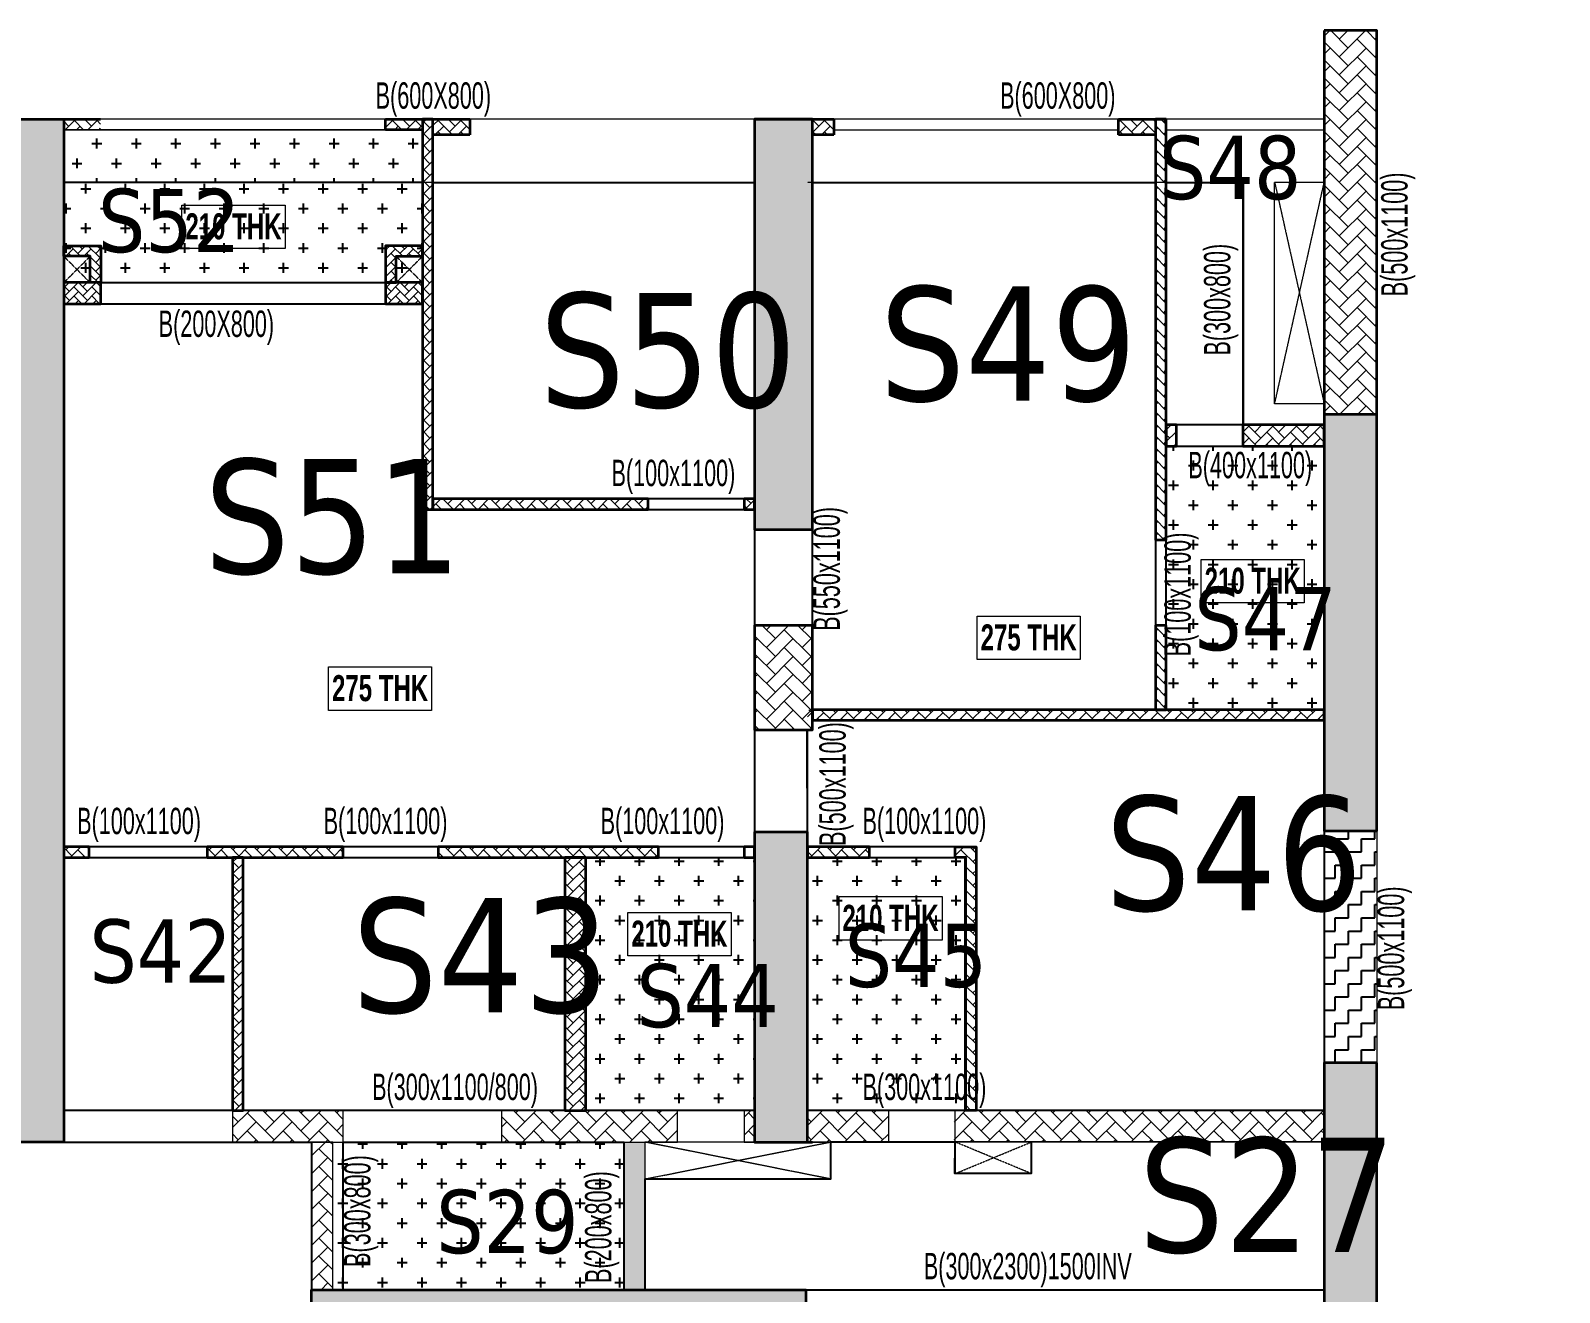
# Model space of a CAD drawing. Header units: millimetres. Extents: x -29 to 66949, y 31 to 27285.
# Drawn here: x 42417 to 56911, y 15319 to 27285 of the extents above; entities that cross this region are included whole.
import ezdxf

# ---------------------------------------------------------------- set-up
doc = ezdxf.new("R2010")
doc.units = ezdxf.units.MM
doc.linetypes.add('HIDDEN', pattern=[0.375, 0.25, -0.125])
for name, color, linetype, lineweight in [('A-FLOR-IDEN', 11, 'Continuous', 9), ('A-HIDD-ABVE', 8, 'HIDDEN', 20), ('S-BEAM', 7, 'Continuous', 18), ('S-BEAM-IDEN', 2, 'Continuous', 9), ('S-COL HATCH', 9, 'Continuous', 0), ('S-COLS', 5, 'Continuous', 35), ('S-WALL', 4, 'Continuous', 18)]:
    doc.layers.add(name, color=color, linetype=linetype, lineweight=lineweight)
doc.layers.add('changes', color=7, linetype='Continuous')
doc.layers.add('SUNK SLAB', color=8, linetype='Continuous')
doc.styles.add('Dim.s & Anno.(Misc.)', font='ARIALN.TTF')
doc.styles.add('Swis721 LtCn BT', font='swisscl.ttf', dxfattribs={"width": 0.9, "height": 233.355162})
doc.styles.add('Swis721 LtCn BT_B', font='', dxfattribs={"width": 0.9, "height": 246.918336})
doc.styles.get('Swis721 LtCn BT_B').set_extended_font_data('Swis721 LtCn BT', bold=True)
pattern_1 = [(45, (-31090211.604, 20641732.886), (0, 84.85281374), [180, -60]), (135, (-31090169.18, 20641775.31), (7e-15, 84.85281374), [180, -60])]
pattern_2 = [(45, (-31083161.56, 20641832.9), (0, 84.85281374), [180, -60]), (135, (-31083119.13, 20641875.324), (7e-15, 84.85281374), [180, -60])]
pattern_3 = [(315, (21103954.563, 31375723.854), (84.85281374, -2e-14), [180, -60]), (45, (21103996.99, 31375681.43), (84.85281374, -2e-14), [180, -60])]
pattern_4 = [(45, (-31102401.53, 20629047.31), (0, 84.85281374), [180, -60]), (135, (-31102359.1, 20629089.737), (7e-15, 84.85281374), [180, -60])]
pattern_5 = [(315, (21103954.563, 31375723.836), (84.85281374, -2e-14), [180, -60]), (45, (21103996.99, 31375681.41), (84.85281374, -2e-14), [180, -60])]
pattern_6 = [(315, (-31090211.604, 20694843.886), (84.85281374, -1e-14), [180, -60]), (45, (-31090169.18, 20694801.46), (84.85281374, -2e-14), [180, -60])]
pattern_7 = [(45, (-31792440.38, 20739329.44), (0, 113.13708499), [240, -80]), (135, (-31792383.81, 20739386.006), (9e-15, 113.13708499), [240, -80])]
pattern_8 = [(45, (-31802317.5, 20729084.55), (0, 169.7056275), [360, -120]), (135, (-31802232.65, 20729169.4), (1e-14, 169.7056275), [360, -120])]
pattern_9 = [(45, (-15037.47, -17858.63), (0, 107.76307), [228.6, -76.2]), (135, (-14983.584, -17804.75), (7e-15, 107.76307), [228.6, -76.2])]
pattern_10 = [(0, (-31352106.79, 21121410.06), (187.5, 187.5), [93.75, -281.25]), (90, (-31352059.91, 21121363.19), (-187.5, 187.5), [93.75, -281.25])]

# ---------------------------------------------------------------- blocks, each defined once
blk = doc.blocks.new('A$Ca6b6972b')
at = {"layer": 'S-COL HATCH'}
h = blk.add_hatch(dxfattribs=at)
h.set_pattern_fill('AR-HBONE', color=256, scale=15)
h.set_pattern_definition(pattern_2)
edge = h.paths.add_edge_path()
edge.add_line((17829, 22526), (18179, 22526))
edge.add_line((18179, 22526), (18179, 22176))
edge.add_line((18179, 22176), (18079, 22176))
edge.add_line((18079, 22176), (18079, 22426))
edge.add_line((18079, 22426), (17829, 22426))
edge.add_line((17829, 22426), (17829, 22526))
h = blk.add_hatch(dxfattribs=at)
h.set_pattern_fill('AR-HBONE', color=256, scale=15)
h.set_pattern_definition(pattern_2)
edge = h.paths.add_edge_path()
edge.add_line((21229, 22526), (20879, 22526))
edge.add_line((20879, 22526), (20879, 22176))
edge.add_line((20879, 22176), (20979, 22176))
edge.add_line((20979, 22176), (20979, 22426))
edge.add_line((20979, 22426), (21229, 22426))
edge.add_line((21229, 22426), (21229, 22526))
h = blk.add_hatch(dxfattribs=at)
h.set_pattern_fill('AR-HBONE', color=256, scale=15)
h.set_pattern_definition(pattern_1)
edge = h.paths.add_edge_path()
edge.add_line((10779, 22426), (11129, 22426))
edge.add_line((11129, 22426), (11129, 22076))
edge.add_line((11129, 22076), (11029, 22076))
edge.add_line((11029, 22076), (11029, 22326))
edge.add_line((11029, 22326), (10779, 22326))
edge.add_line((10779, 22326), (10779, 22426))
h = blk.add_hatch(dxfattribs=at)
h.set_pattern_fill('AR-HBONE', color=256, scale=15)
h.set_pattern_definition(pattern_1)
edge = h.paths.add_edge_path()
edge.add_line((14179, 22426), (13829, 22426))
edge.add_line((13829, 22426), (13829, 22076))
edge.add_line((13829, 22076), (13929, 22076))
edge.add_line((13929, 22076), (13929, 22326))
edge.add_line((13929, 22326), (14179, 22326))
edge.add_line((14179, 22326), (14179, 22426))
h = blk.add_hatch(dxfattribs=at)
h.set_pattern_fill('AR-HBONE', color=256, scale=15)
h.set_pattern_definition([(45, (-31346340.994, 20824102.645), (0, 84.85281374), [180, -60]), (135, (-31346298.57, 20824145.07), (7e-15, 84.85281374), [180, -60])])
h.paths.add_polyline_path([(10779, 22076), (10779, 21876), (11129, 21876), (11129, 22076)])
h = blk.add_hatch(dxfattribs=at)
h.set_pattern_fill('AR-HBONE', color=256, scale=15)
h.set_pattern_definition([(45, (-31343291.04, 20824102.645), (0, 84.85281374), [180, -60]), (135, (-31343248.616, 20824145.07), (7e-15, 84.85281374), [180, -60])])
h.paths.add_polyline_path([(13829, 22076), (13829, 21876), (14179, 21876), (14179, 22076)])
h = blk.add_hatch(dxfattribs=at)
h.set_pattern_fill('AR-HBONE', color=256, scale=15)
h.set_pattern_definition([(45, (-31339290.95, 20824202.644), (0, 84.85281374), [180, -60]), (135, (-31339248.523, 20824245.07), (7e-15, 84.85281374), [180, -60])])
h.paths.add_polyline_path([(17829, 22176), (17829, 21976), (18179, 21976), (18179, 22176)])
h = blk.add_hatch(dxfattribs=at)
h.set_pattern_fill('AR-HBONE', color=256, scale=15)
h.set_pattern_definition([(45, (-31336241, 20824202.644), (0, 84.85281374), [180, -60]), (135, (-31336198.57, 20824245.07), (7e-15, 84.85281374), [180, -60])])
h.paths.add_polyline_path([(20879, 22176), (20879, 21976), (21229, 21976), (21229, 22176)])
h = blk.add_hatch(dxfattribs=at)
h.set_pattern_fill('AR-HBONE', color=256, scale=15)
h.set_pattern_definition(pattern_4)
edge = h.paths.add_edge_path()
edge.add_line((1989, 8976), (1639, 8976))
edge.add_line((1639, 8976), (1639, 9326))
edge.add_line((1639, 9326), (1739, 9326))
edge.add_line((1739, 9326), (1739, 9076))
edge.add_line((1739, 9076), (1989, 9076))
edge.add_line((1989, 9076), (1989, 8976))
h = blk.add_hatch(dxfattribs=at)
h.set_pattern_fill('AR-HBONE', color=256, scale=15, angle=-90)
h.set_pattern_definition(pattern_3)
h.paths.add_polyline_path([(1989, 8976), (2189, 8976), (2189, 9326), (1989, 9326)])
h = blk.add_hatch(dxfattribs=at)
h.set_pattern_fill('AR-HBONE', color=256, scale=15, angle=-90)
h.set_pattern_definition(pattern_5)
h.paths.add_polyline_path([(1989, 8976), (2189, 8976), (2189, 9326), (1989, 9326)])
h = blk.add_hatch(dxfattribs=at)
h.set_pattern_fill('AR-HBONE', color=256, scale=15)
h.set_pattern_definition(pattern_4)
edge = h.paths.add_edge_path()
edge.add_line((1989, 6376), (1639, 6376))
edge.add_line((1639, 6376), (1639, 6026))
edge.add_line((1639, 6026), (1739, 6026))
edge.add_line((1739, 6026), (1739, 6276))
edge.add_line((1739, 6276), (1989, 6276))
edge.add_line((1989, 6276), (1989, 6376))
h = blk.add_hatch(dxfattribs=at)
h.set_pattern_fill('AR-HBONE', color=256, scale=15, angle=-90)
h.set_pattern_definition(pattern_3)
h.paths.add_polyline_path([(1989, 6376), (2189, 6376), (2189, 6026), (1989, 6026)])
h = blk.add_hatch(dxfattribs=at)
h.set_pattern_fill('AR-HBONE', color=256, scale=15, angle=-90)
h.set_pattern_definition(pattern_5)
h.paths.add_polyline_path([(1989, 6026), (2189, 6026), (2189, 6376), (1989, 6376)])
h = blk.add_hatch(dxfattribs=at)
h.set_pattern_fill('AR-HBONE', color=256, scale=15, angle=-90)
h.set_pattern_definition([(315, (21106240.17, 31372203.845), (84.85281374, -2e-14), [180, -60]), (45, (21106282.595, 31372161.42), (84.85281374, -2e-14), [180, -60])])
h.paths.add_polyline_path([(4275, 5726), (4275, 5626), (4375, 5626), (4375, 5726)])
h = blk.add_hatch(dxfattribs=at)
h.set_pattern_fill('AR-HBONE', color=256, scale=15, angle=-90)
h.set_pattern_definition([(315, (21107940.21, 31376673.825), (84.85281374, -2e-14), [180, -60]), (45, (21107982.637, 31376631.4), (84.85281374, -2e-14), [180, -60])])
h.paths.add_polyline_path([(6175, 5726), (5875, 5726), (5875, 5626), (6175, 5626)])
h = blk.add_hatch(dxfattribs=at)
h.set_pattern_fill('AR-HBONE', color=256, scale=15, angle=-90)
h.set_pattern_definition([(315, (21106240.17, 31371193.857), (84.85281374, -2e-14), [180, -60]), (45, (21106282.595, 31371151.43), (84.85281374, -2e-14), [180, -60])])
h.paths.add_polyline_path([(4275, 4716), (4275, 2000), (4375, 2000), (4375, 4716)])
h = blk.add_hatch(dxfattribs=at)
h.set_pattern_fill('AR-HBONE', color=256, scale=15)
h.set_pattern_definition([(45, (-31362017.66, 21106363.37), (0, 84.85281374), [180, -60]), (135, (-31361975.23, 21106405.8), (7e-15, 84.85281374), [180, -60])])
h.paths.add_polyline_path([(4375, 4398), (4475, 4398), (4475, 4598), (4375, 4598)])
h = blk.add_hatch(dxfattribs=at)
h.set_pattern_fill('AR-HBONE', color=256, scale=15)
h.set_pattern_definition([(45, (-31361107.653, 21106363.37), (0, 84.85281374), [180, -60]), (135, (-31361065.227, 21106405.8), (7e-15, 84.85281374), [180, -60])])
h.paths.add_polyline_path([(5875, 4398), (5875, 4598), (5285, 4598), (5285, 4398)])
h = blk.add_hatch(dxfattribs=at)
h.set_pattern_fill('AR-HBONE', color=256, scale=15, angle=-90)
h.set_pattern_definition(pattern_6)
h.paths.add_polyline_path([(0, 2726), (200, 2726), (300, 2726), (300, 2626), (1675, 2626), (1675, 2466), (0, 2466)])
h = blk.add_hatch(dxfattribs=at)
h.set_pattern_fill('AR-HBONE', color=256, scale=15)
h.set_pattern_definition([(45, (-31100345.92, 20625022.12), (0, 84.85281374), [180, -60]), (135, (-31100303.495, 20625064.55), (7e-15, 84.85281374), [180, -60])])
h.paths.add_polyline_path([(4275, 2625), (3635, 2625), (3635, 2000), (3795, 2000), (3795, 2466), (4275, 2466)])
h = blk.add_hatch(dxfattribs=at)
h.set_pattern_fill('AR-HBONE', color=256, scale=15)
h.set_pattern_definition([(45, (-31362507.66, 21103765.56), (0, 84.85281374), [180, -60]), (135, (-31362465.23, 21103807.99), (7e-15, 84.85281374), [180, -60])])
h.paths.add_polyline_path([(4575, 1700), (4575, 2000), (3635, 2000), (3635, 1700)])
h = blk.add_hatch(dxfattribs=at)
h.set_pattern_fill('AR-HBONE', color=256, scale=15)
h.set_pattern_definition([(45, (-31361107.653, 21103765.56), (0, 84.85281374), [180, -60]), (135, (-31361065.227, 21103807.99), (7e-15, 84.85281374), [180, -60])])
h.paths.add_polyline_path([(5875, 1700), (5875, 2000), (5205, 2000), (5205, 1700)])
h = blk.add_hatch(dxfattribs=at)
h.set_pattern_fill('AR-HBONE', color=256, scale=15, angle=-90)
h.set_pattern_definition(pattern_6)
edge = h.paths.add_edge_path()
edge.add_line((1875, 1700), (1875, 200))
edge.add_line((1875, 200), (3545, 200))
edge.add_line((3545, 200), (3545, 0))
edge.add_line((3545, 0), (1675, 0))
edge.add_line((1675, 0), (1675, 1700))
edge.add_line((1675, 1700), (1875, 1700))
h = blk.add_hatch(dxfattribs=at)
h.set_pattern_fill('AR-HBONE', color=256, scale=15, angle=-90)
h.set_pattern_definition(pattern_6)
h.paths.add_polyline_path([(4275, 200), (4175, 200), (4175, 0), (4475, 0), (4475, 1700), (4275, 1700)])
h = blk.add_hatch(dxfattribs=at)
h.set_pattern_fill('AR-HBONE', color=256, scale=15, angle=-90)
h.set_pattern_definition([(315, (21107940.21, 31371048.637), (84.85281374, -2e-14), [180, -60]), (45, (21107982.637, 31371006.21), (84.85281374, -2e-14), [180, -60])])
h.paths.add_polyline_path([(5875, 0), (6175, 0), (6175, 1700), (5875, 1700)])
at = {"layer": 'S-COLS'}
for points in [[(17829, 22526), (18179, 22526), (18179, 22176), (18079, 22176), (18079, 22426), (17829, 22426), (17829, 22526)], [(21229, 22526), (20879, 22526), (20879, 22176), (20979, 22176), (20979, 22426), (21229, 22426), (21229, 22526)], [(10779, 22426), (11129, 22426), (11129, 22076), (11029, 22076), (11029, 22326), (10779, 22326), (10779, 22426)], [(14179, 22426), (13829, 22426), (13829, 22076), (13929, 22076), (13929, 22326), (14179, 22326), (14179, 22426)], [(1875, 1700), (1875, 200), (3545, 200), (3545, 0), (1675, 0), (1675, 1700), (1875, 1700)]]:
    blk.add_lwpolyline(points, dxfattribs=at)
at = {"layer": 'S-COLS', "elevation": 0}
for points in [[(10779, 22076), (11129, 22076), (11129, 21876), (10779, 21876)], [(13829, 22076), (14179, 22076), (14179, 21876), (13829, 21876)], [(2189, 9326), (2189, 8976), (1989, 8976), (1989, 9326)], [(2189, 6026), (2189, 6376), (1989, 6376), (1989, 6026)], [(4375, 5726), (4375, 5626), (4275, 5626), (4275, 5726)], [(6175, 5626), (6175, 5726), (5875, 5726), (5875, 5626)], [(4375, 4716), (4375, 2000), (4275, 2000), (4275, 4716)], [(4375, 4598), (4475, 4598), (4475, 4398), (4375, 4398)], [(5285, 4598), (5875, 4598), (5875, 4398), (5285, 4398)], [(0, 2726), (200, 2726), (300, 2726), (300, 2626), (1675, 2626), (1675, 2466), (0, 2466)], [(3635, 2000), (4575, 2000), (4575, 1700), (3635, 1700)], [(5205, 2000), (5875, 2000), (5875, 1700), (5205, 1700)], [(4275, 200), (4175, 200), (4175, 0), (4475, 0), (4475, 1700), (4275, 1700)], [(6175, 0), (6175, 1700), (5875, 1700), (5875, 0)]]:
    blk.add_lwpolyline(points, close=True, dxfattribs=at)
at = {"layer": 'S-COLS'}
for points in [[(17829, 22176), (18179, 22176), (18179, 21976), (17829, 21976)], [(20879, 22176), (21229, 22176), (21229, 21976), (20879, 21976)]]:
    blk.add_lwpolyline(points, close=True, dxfattribs=at)
at = {"layer": 'S-COLS', "elevation": 0}
for points in [[(1989, 8976), (1639, 8976), (1639, 9326), (1739, 9326), (1739, 9076), (1989, 9076), (1989, 8976)], [(1989, 6376), (1639, 6376), (1639, 6026), (1739, 6026), (1739, 6276), (1989, 6276), (1989, 6376)], [(4275, 2625), (3635, 2625), (3635, 2000), (3795, 2000), (3795, 2466), (4275, 2466), (4275, 2625)]]:
    blk.add_lwpolyline(points, dxfattribs=at)
blk = doc.blocks.new('A$Cbe320e20')
at = {"layer": 'S-COL HATCH'}
h = blk.add_hatch(dxfattribs=at)
h.set_pattern_fill('AR-HBONE', color=256, scale=30)
h.set_pattern_definition(pattern_8)
h.paths.add_polyline_path([(45304, 17040), (44804, 17040), (44804, 13401), (45304, 13401)])
at = {"layer": 'S-COL HATCH', "transparency": 33554687}
h = blk.add_hatch(color=256, dxfattribs=at)
h.dxf.hatch_style = 1
h.paths.add_polyline_path([(32854, 16200), (32354, 16200), (32354, 6500), (32854, 6500)])
h = blk.add_hatch(color=256, dxfattribs=at)
h.dxf.hatch_style = 1
h.paths.add_polyline_path([(39404, 12310), (39954, 12310), (39954, 16200), (39404, 16200)])
h = blk.add_hatch(color=256, dxfattribs=at)
h.dxf.hatch_style = 1
h.paths.add_polyline_path([(44804, 13401), (45304, 13401), (45304, 9451), (44804, 9451)])
at = {"layer": 'S-COL HATCH'}
h = blk.add_hatch(dxfattribs=at)
h.set_pattern_fill('AR-HBONE', color=256, scale=30)
h.set_pattern_definition(pattern_8)
h.paths.add_polyline_path([(39404, 10410), (39954, 10410), (39954, 11400), (39404, 11400)])
at = {"layer": 'S-COL HATCH', "transparency": 33554687}
h = blk.add_hatch(color=256, dxfattribs=at)
h.dxf.hatch_style = 1
h.paths.add_polyline_path([(39404, 9200), (39404, 9200), (39404, 9300), (39404, 9440), (39904, 9440), (39904, 6500), (39404, 6500)])
h = blk.add_hatch(color=256, dxfattribs=at)
h.dxf.hatch_style = 1
h.paths.add_polyline_path([(45304, 7251), (44804, 7251), (44804, 4800), (45304, 4800)])
at = {"layer": 'S-COL HATCH'}
h = blk.add_hatch(dxfattribs=at)
h.set_pattern_fill('AR-HBONE', color=256, scale=30)
h.set_pattern_definition(pattern_8)
h.paths.add_polyline_path([(34454, 6800), (34454, 6500), (35504, 6500), (35504, 6800)])
h = blk.add_hatch(dxfattribs=at)
h.set_pattern_fill('AR-HBONE', color=256, scale=30)
h.set_pattern_definition(pattern_8)
h.paths.add_polyline_path([(37004, 6800), (38674, 6800), (38674, 6500), (37004, 6500)])
h = blk.add_hatch(dxfattribs=at)
h.set_pattern_fill('AR-HBONE', color=256, scale=30)
h.set_pattern_definition(pattern_8)
h.paths.add_polyline_path([(39304, 6800), (39404, 6800), (39404, 6500), (39304, 6500)])
h = blk.add_hatch(dxfattribs=at)
h.set_pattern_fill('AR-HBONE', color=256, scale=30)
h.set_pattern_definition(pattern_8)
h.paths.add_polyline_path([(39904, 6799), (40675, 6799), (40675, 6499), (40124, 6499), (40124, 6500), (39904, 6500)])
h = blk.add_hatch(dxfattribs=at)
h.set_pattern_fill('AR-HBONE', color=256, scale=30)
h.set_pattern_definition(pattern_8)
h.paths.add_polyline_path([(41295, 6799), (44803, 6799), (44803, 6501), (41295, 6501)])
h = blk.add_hatch(dxfattribs=at)
h.set_pattern_fill('AR-HBONE', color=256, scale=30)
h.set_pattern_definition(pattern_8)
h.paths.add_polyline_path([(35204, 6500), (35404, 6500), (35404, 5100), (35204, 5100)])
at = {"layer": 'S-COL HATCH', "transparency": 33554687}
h = blk.add_hatch(color=256, dxfattribs=at)
h.dxf.hatch_style = 1
h.paths.add_polyline_path([(35204, 5100), (35404, 5100), (39594, 5100), (39594, 4800), (35204, 4800)])
h.paths.add_polyline_path([(39594, 5100), (39894, 5100), (39894, 4800), (39594, 4800)])
at = {"layer": 'S-WALL'}
h = blk.add_hatch(dxfattribs=at)
h.set_pattern_fill('FP_1', color=1, style=0, pattern_type=2)
h.set_pattern_definition(pattern_9)
h.paths.add_polyline_path([(32854, 16100), (32854, 16200), (33204, 16200), (33204, 16100)])
h = blk.add_hatch(dxfattribs=at)
h.set_pattern_fill('FP_1', color=1, style=0, pattern_type=2)
h.set_pattern_definition(pattern_9)
h.paths.add_polyline_path([(32854, 16100), (32854, 16200), (33204, 16200), (33204, 16100)])
h = blk.add_hatch(dxfattribs=at)
h.set_pattern_fill('FP_1', color=1, style=0, pattern_type=2)
h.set_pattern_definition(pattern_9)
h.paths.add_polyline_path([(35904, 16100), (35904, 16200), (36254, 16200), (36254, 16100)])
h = blk.add_hatch(dxfattribs=at)
h.set_pattern_fill('FP_1', color=1, style=0, pattern_type=2)
h.set_pattern_definition(pattern_9)
h.paths.add_polyline_path([(35904, 16100), (35904, 16200), (36254, 16200), (36254, 16100)])
h = blk.add_hatch(dxfattribs=at)
h.set_pattern_fill('FP_1', color=1, style=0, pattern_type=2)
h.set_pattern_definition(pattern_9)
h.paths.add_polyline_path([(36354, 16050), (36354, 16200), (36704, 16200), (36704, 16050)])
h = blk.add_hatch(dxfattribs=at)
h.set_pattern_fill('FP_1', color=1, style=0, pattern_type=2)
h.set_pattern_definition(pattern_9)
h.paths.add_polyline_path([(36354, 16050), (36354, 16200), (36704, 16200), (36704, 16050)])
h = blk.add_hatch(dxfattribs=at)
h.set_pattern_fill('FP_1', color=1, style=0, pattern_type=2)
h.set_pattern_definition(pattern_9)
h.paths.add_polyline_path([(39954, 16050), (39954, 16200), (40154, 16200), (40154, 16050)])
h = blk.add_hatch(dxfattribs=at)
h.set_pattern_fill('FP_1', color=1, style=0, pattern_type=2)
h.set_pattern_definition(pattern_9)
h.paths.add_polyline_path([(39954, 16050), (39954, 16200), (40154, 16200), (40154, 16050)])
h = blk.add_hatch(dxfattribs=at)
h.set_pattern_fill('FP_1', color=1, style=0, pattern_type=2)
h.set_pattern_definition(pattern_9)
h.paths.add_polyline_path([(43204, 16050), (42854, 16050), (42854, 16200), (43204, 16200)])
h = blk.add_hatch(dxfattribs=at)
h.set_pattern_fill('FP_1', color=1, style=0, pattern_type=2)
h.set_pattern_definition(pattern_9)
h.paths.add_polyline_path([(43204, 16050), (42854, 16050), (42854, 16200), (43204, 16200)])
at = {"layer": 'S-BEAM', "color": 5, "elevation": 0}
for points in [[(35504, 6800), (34454, 6800), (34454, 6500), (35504, 6500)], [(40675, 6800), (39904, 6800), (39904, 6499), (40675, 6499)], [(35404, 6500), (35204, 6500), (35204, 5100), (35404, 5100)]]:
    blk.add_lwpolyline(points, close=True, dxfattribs=at)
at = {"layer": 'S-BEAM', "color": 5}
for points in [[(38674, 6800), (37004, 6800), (37004, 6500), (38674, 6500)], [(39404, 6800), (39304, 6800), (39304, 6500), (39404, 6500)], [(41305, 6801), (44803, 6801), (44803, 6501), (41305, 6501)]]:
    blk.add_lwpolyline(points, close=True, dxfattribs=at)
at = {"layer": 'S-COLS'}
for p, q in [((44804, 17040), (44804, 17040)), ((44804, 13401), (45304, 13401)), ((39894, 4800), (39894, 5100))]:
    blk.add_line(p, q, dxfattribs=at)
for points in [[(44804, 17040), (44804, 9451), (45304, 9451), (45304, 17040)], [(39954, 16200), (39404, 16200), (39404, 12310), (39954, 12310)], [(39954, 11400), (39404, 11400), (39404, 10410), (39954, 10410)], [(45304, 7251), (44804, 7251), (44804, 4800), (45304, 4800)]]:
    blk.add_lwpolyline(points, close=True, dxfattribs=at)
at = {"layer": 'S-COLS', "elevation": 0}
blk.add_lwpolyline([(32854, 6500), (32354, 6500), (32354, 16200), (32854, 16200)], close=True, dxfattribs=at)
at = {"layer": 'S-COLS'}
blk.add_lwpolyline([(39904, 6500), (39904, 9440), (39404, 9440), (39404, 6500), (39954, 6500)], dxfattribs=at)
at = {"layer": 'S-COLS', "elevation": 0}
blk.add_lwpolyline([(39894, 4800), (35204, 4800), (35204, 5100), (39894, 5100)], dxfattribs=at)
at = {"layer": 'S-WALL', "lineweight": 35}
for p, q in [((32354, 16200), (33204, 16200)), ((35904, 16200), (36704, 16200)), ((39404, 16200), (40154, 16200))]:
    blk.add_line(p, q, dxfattribs=at)
at = {"layer": 'S-WALL', "color": 7}
for p, q in [((32854, 16100), (35904, 16100)), ((35904, 16200), (33204, 16200)), ((42854, 16200), (40154, 16200)), ((40154, 16100), (42854, 16100)), ((44804, 16200), (43304, 16200)), ((43304, 16100), (44804, 16100))]:
    blk.add_line(p, q, dxfattribs=at)
at = {"layer": 'S-WALL', "color": 5, "lineweight": 35}
for p, q in [((35904, 16100), (35904, 16200)), ((36254, 16100), (35904, 16100)), ((36704, 16200), (36704, 16050)), ((40154, 16200), (40154, 16050)), ((42854, 16050), (42854, 16200)), ((42854, 16200), (43304, 16200)), ((36704, 16050), (36354, 16050)), ((40154, 16050), (39954, 16050)), ((43204, 16050), (42854, 16050))]:
    blk.add_line(p, q, dxfattribs=at)

msp = doc.modelspace()

# ---------------------------------------------------------------- hatches: boundary and pattern name
at = {"layer": 'S-COL HATCH'}
h = msp.add_hatch(dxfattribs=at)
h.set_pattern_fill('AR-HBONE', color=256, scale=20)
h.set_pattern_definition(pattern_7)
h.paths.add_polyline_path([(46131, 26445), (46231, 26445), (46231, 22745), (46131, 22745)])
h = msp.add_hatch(dxfattribs=at)
h.set_pattern_fill('AR-HBONE', color=256, scale=20)
h.set_pattern_definition(pattern_7)
h.paths.add_polyline_path([(53081, 26445), (53181, 26445), (53181, 22455), (53081, 22455)])
h = msp.add_hatch(dxfattribs=at)
h.set_pattern_fill('AR-HBONE', color=256, scale=20)
h.set_pattern_definition(pattern_7)
h.paths.add_polyline_path([(53281, 23545), (53281, 23345), (53181, 23345), (53181, 23545)])
h = msp.add_hatch(dxfattribs=at)
h.set_pattern_fill('AR-HBONE', color=256, scale=20)
h.set_pattern_definition([(45, (-31793840.41, 20739329.46), (0, 113.13708499), [240, -80]), (135, (-31793783.84, 20739386.026), (9e-15, 113.13708499), [240, -80])])
h.paths.add_polyline_path([(54682, 23345), (54682, 23545), (53911, 23545), (53911, 23345)])
h = msp.add_hatch(dxfattribs=at)
h.set_pattern_fill('AR-HBONE', color=256, scale=20)
h.set_pattern_definition(pattern_7)
h.paths.add_polyline_path([(46231, 22845), (48271, 22845), (48271, 22745), (46231, 22745)])
h = msp.add_hatch(dxfattribs=at)
h.set_pattern_fill('AR-HBONE', color=256, scale=15)
h.set_pattern_definition([(45, (-31352106.786, 21121410.063), (0, 84.85281374), [180, -60]), (135, (-31352064.36, 21121452.49), (7e-15, 84.85281374), [180, -60])])
h.paths.add_polyline_path([(49181, 22845), (49281, 22845), (49281, 22745), (49181, 22745)])
h = msp.add_hatch(dxfattribs=at)
h.set_pattern_fill('AR-HBONE', color=256, scale=20)
h.set_pattern_definition(pattern_7)
h.paths.add_polyline_path([(53081, 21645), (53181, 21645), (53181, 20845), (53081, 20845)])
h = msp.add_hatch(dxfattribs=at)
h.set_pattern_fill('AR-HBONE', color=256, scale=20)
h.set_pattern_definition(pattern_7)
h.paths.add_polyline_path([(49781, 20845), (54681, 20845), (54681, 20745), (49781, 20745)])
h = msp.add_hatch(dxfattribs=at)
h.set_pattern_fill('AR-HBONE', color=256, scale=20)
h.set_pattern_definition(pattern_7)
h.paths.add_polyline_path([(42731, 19545), (42971, 19545), (42971, 19445), (42731, 19445)])
h = msp.add_hatch(dxfattribs=at)
h.set_pattern_fill('AR-HBONE', color=256, scale=20)
h.set_pattern_definition(pattern_7)
h.paths.add_polyline_path([(44092, 19545), (45381, 19545), (45381, 19445), (44092, 19445)])
h = msp.add_hatch(dxfattribs=at)
h.set_pattern_fill('AR-HBONE', color=256, scale=20)
h.set_pattern_definition(pattern_7)
h.paths.add_polyline_path([(44332, 19445), (44431, 19445), (44431, 17045), (44332, 17045)])
h = msp.add_hatch(dxfattribs=at)
h.set_pattern_fill('AR-HBONE', color=256, scale=20)
h.set_pattern_definition(pattern_7)
h.paths.add_polyline_path([(46281, 19445), (46281, 19545), (48371, 19545), (48371, 19445)])
h = msp.add_hatch(dxfattribs=at)
h.set_pattern_fill('AR-HBONE', color=256, scale=20)
h.set_pattern_definition(pattern_7)
h.paths.add_polyline_path([(47681, 19445), (47481, 19445), (47481, 17045), (47681, 17045)])
h = msp.add_hatch(dxfattribs=at)
h.set_pattern_fill('AR-HBONE', color=256, scale=20)
h.set_pattern_definition(pattern_7)
h.paths.add_polyline_path([(49781, 19545), (50371, 19545), (50371, 19445), (49781, 19445)])
h = msp.add_hatch(dxfattribs=at)
h.set_pattern_fill('AR-HBONE', color=256, scale=20)
h.set_pattern_definition(pattern_7)
h.paths.add_polyline_path([(51281, 19445), (51181, 19445), (51181, 19545), (51381, 19545), (51381, 17046), (51281, 17046)])
at = {"layer": 'SUNK SLAB'}
h = msp.add_hatch(dxfattribs=at)
h.set_pattern_fill('CROSS', color=8, scale=750, style=0)
h.set_pattern_definition([(0, (-31792440.34, 20687400.44), (187.5, 187.5), [93.75, -281.25]), (90, (-31792393.47, 20687353.56), (-187.5, 187.5), [93.75, -281.25])])
h.paths.add_polyline_path([(46131, 26345), (42731, 26345), (42731, 25845), (46131, 25845)])
h = msp.add_hatch(dxfattribs=at)
h.set_pattern_fill('CROSS', color=8, scale=750, style=0)
h.set_pattern_definition(pattern_10)
h.paths.add_polyline_path([(42731, 25845), (42731, 24895), (46131, 24895), (46131, 25845)])
h = msp.add_hatch(dxfattribs=at)
h.set_pattern_fill('CROSS', color=8, scale=750, style=0)
h.set_pattern_definition(pattern_10)
h.paths.add_polyline_path([(54681, 23345), (53181, 23345), (53181, 20845), (54681, 20845)])
h = msp.add_hatch(dxfattribs=at)
h.set_pattern_fill('ZIGZAG', color=8, scale=1000, style=0)
h.set_pattern_definition([(0, (-31739840.4, 20734746.28), (125, 125), [125, -125]), (90, (-31739715.4, 20734746.28), (-125, 125), [125, -125])])
h.paths.add_polyline_path([(55181, 19695), (54681, 19695), (54681, 17495), (55181, 17495)])
h = msp.add_hatch(dxfattribs=at)
h.set_pattern_fill('CROSS', color=8, scale=750, style=0)
h.set_pattern_definition(pattern_10)
h.paths.add_polyline_path([(47681, 17045), (49281, 17045), (49281, 19445), (47681, 19445)])
h = msp.add_hatch(dxfattribs=at)
h.set_pattern_fill('CROSS', color=8, scale=750, style=0)
h.set_pattern_definition(pattern_10)
h.paths.add_polyline_path([(49781, 17045), (51281, 17045), (51281, 19445), (49781, 19445)])
h = msp.add_hatch(dxfattribs=at)
h.set_pattern_fill('ZIGZAG', color=8, scale=1000, style=0)
h.set_pattern_definition([(0, (-31792440.38, 20734746.32), (125, 125), [125, -125]), (90, (-31792315.38, 20734746.32), (-125, 125), [125, -125])])
h.paths.add_polyline_path([(48241, 16745), (48041, 16745), (48041, 15345), (48241, 15345)])
h.paths.add_polyline_path([(49471, 13045), (47786, 13045), (47786, 12645), (49471, 12645)])
h.paths.add_polyline_path([(9221, 16745), (9181, 16745), (9181, 16395), (9021, 16395), (9021, 15345), (9221, 15345)])
h.paths.add_polyline_path([(9477, 13045), (7792, 13045), (7792, 13045), (7792, 12645), (9477, 12645)])
h = msp.add_hatch(dxfattribs=at)
h.set_pattern_fill('CROSS', color=8, scale=750, style=0)
h.set_pattern_definition([(0, (-31352106.79, 21120976.75), (187.5, 187.5), [93.75, -281.25]), (90, (-31352059.91, 21120929.88), (-187.5, 187.5), [93.75, -281.25])])
h.paths.add_polyline_path([(48041, 16745), (48041, 15345), (45281, 15345), (45281, 16745)])
h.paths.add_polyline_path([(47615, 15347), (47615, 16620), (48142, 16620), (48142, 15347)], flags=9)

# ---------------------------------------------------------------- linework, layer by layer
at = {"layer": 'A-FLOR-IDEN', "color": 8, "elevation": 0, "flags": 128}
for points in [[(44829, 25630), (44829, 25218), (43851, 25218), (43851, 25630)], [(54491, 22270), (54491, 21858), (53514, 21858), (53514, 22270)], [(52368, 21732), (52368, 21321), (51390, 21321), (51390, 21732)], [(46218, 21251), (46218, 20839), (45241, 20839), (45241, 21251)], [(51058, 19073), (51058, 18661), (50081, 18661), (50081, 19073)], [(49057, 18923), (49057, 18511), (48080, 18511), (48080, 18923)]]:
    msp.add_lwpolyline(points, close=True, dxfattribs=at)
at = {"layer": 'A-HIDD-ABVE', "linetype": 'HIDDEN'}
for p, q in [((54211, 25845, 0), (54681, 23745, 0)), ((54211, 23745, 0), (54681, 25845, 0)), ((42982, 25144, 0), (42732, 24895, 0)), ((42732, 25144, 0), (42982, 24895, 0)), ((46132, 25144, 0), (45882, 24895, 0)), ((45882, 25144, 0), (46132, 24895, 0)), ((48241, 16395, 0), (50001, 16746, 0)), ((50001, 16395, 0), (48241, 16745, 0)), ((51905, 16446, 0), (51181, 16746, 0)), ((51181, 16446, 0), (51905, 16746, 0))]:
    msp.add_line(p, q, dxfattribs=at)
at = {"layer": 'changes', "color": 1, "elevation": 0}
msp.add_lwpolyline([(45781, 24895), (45781, 25244), (46131, 25244), (46131, 25845), (42731, 25845), (42732, 25244), (43082, 25244), (43082, 24895), (45781, 24895)], dxfattribs=at)
for points in [[(46232, 25845), (49282, 25845), (49282, 22845), (46232, 22845)], [(49831, 25845), (53082, 25845), (53082, 20845), (49831, 20845)], [(53182, 25845), (53912, 25845), (53912, 23545), (53182, 23545)], [(42732, 24695), (46131, 24695), (46132, 22745), (49281, 22745), (49280, 19545), (42732, 19545)], [(53182, 23345), (54680, 23345), (54680, 20845), (53182, 20845)], [(49780, 20655), (49831, 20655), (49832, 20745), (54681, 20745), (54680, 17046), (51382, 17046), (51382, 19545), (49782, 19545)], [(42732, 19445), (44332, 19445), (44332, 17045), (42732, 17045)], [(44432, 19445), (47482, 19445), (47482, 17045), (44432, 17045)], [(47681, 19445), (49280, 19445), (49280, 17045), (47681, 17045)], [(49780, 19445), (51282, 19445), (51282, 17046), (49780, 17046)], [(49470, 15045), (49470, 13045), (32031, 13045), (32031, 15045), (37711, 15045), (37711, 16745), (45081, 16745), (45081, 15045)], [(45381, 16745), (48040, 16745), (48040, 15345), (45381, 15345)], [(48240, 16395), (48240, 15345), (54680, 15345), (54680, 16746), (51903, 16745), (51903, 16446), (51180, 16446), (51183, 16744), (49999, 16744), (49999, 16395)]]:
    msp.add_lwpolyline(points, close=True, dxfattribs=at)
at = {"layer": 'S-BEAM'}
for p, q in [((49281, 26445, 0), (42731, 26445, 0)), ((54681, 26445, 0), (49281, 26445, 0)), ((54681, 25845, 0), (54211, 25845, 0)), ((54211, 23745, 0), (54211, 25845, 0)), ((54682, 23745, 0), (54211, 23745, 0)), ((55181, 19695, 0), (55181, 17495, 0)), ((45081, 16745, 0), (42732, 16745, 0)), ((48041, 16745, 0), (45381, 16745, 0)), ((48041, 16745, 0), (48041, 15345, 0)), ((49281, 16745, 0), (48241, 16745, 0)), ((48241, 16745, 0), (48241, 15345, 0)), ((54682, 15345, 0), (49771, 15345, 0))]:
    msp.add_line(p, q, dxfattribs=at)
at = {"layer": 'S-BEAM', "linetype": 'HIDDEN'}
for p, q in [((49281, 25845, 0), (42731, 25845, 0)), ((53911, 25845, 0), (49781, 25845, 0)), ((53911, 23345, 0), (53911, 25845, 0)), ((43082, 24695, 0), (45782, 24695, 0)), ((53911, 23645, 0), (53911, 23645, 0)), ((49281, 22555, 0), (49281, 21645, 0)), ((49831, 22555, 0), (49831, 21645, 0)), ((49281, 20655, 0), (49281, 19745, 0)), ((49781, 20655, 0), (49781, 19745, 0)), ((54681, 19695, 0), (54681, 17495, 0)), ((49281, 17045, 0), (42731, 17045, 0)), ((54681, 17044, 0), (49781, 17044, 0)), ((45081, 16745, 0), (45081, 15345, 0)), ((45381, 16745, 0), (45381, 15345, 0)), ((54681, 16746, 0), (49781, 16744, 0))]:
    msp.add_line(p, q, dxfattribs=at)
at = {"layer": 'S-BEAM', "elevation": 0}
for points in [[(46131, 26345), (42731, 26345), (42731, 24895), (46131, 24895)], [(54681, 23345), (53181, 23345), (53181, 20845), (54681, 20845)], [(49281, 19445), (47681, 19445), (47681, 17045), (49281, 17045)], [(51281, 19445), (49781, 19445), (49781, 17045), (51281, 17045)], [(50001, 16745), (48241, 16745), (48241, 16395), (50001, 16395)], [(51905, 16746), (51181, 16746), (51181, 16446), (51905, 16446)]]:
    msp.add_lwpolyline(points, close=True, dxfattribs=at)
at = {"layer": 'S-BEAM', "linetype": 'HIDDEN', "elevation": 0}
for points in [[(49181, 22845), (48271, 22845), (48271, 22745), (49181, 22745)], [(53181, 22455), (53081, 22455), (53081, 21645), (53181, 21645)], [(44092, 19545), (42971, 19545), (42971, 19445), (44092, 19445)], [(46281, 19545), (45381, 19545), (45381, 19445), (46281, 19445)], [(49181, 19545), (48371, 19545), (48371, 19445), (49181, 19445)], [(51181, 19545), (50371, 19545), (50371, 19445), (51181, 19445)]]:
    msp.add_lwpolyline(points, close=True, dxfattribs=at)
at = {"layer": 'S-COLS', "elevation": 0}
for points in [[(46131, 22745), (46231, 22745), (46231, 26445), (46131, 26445)], [(53181, 26445), (53081, 26445), (53081, 22455), (53181, 22455)], [(53281, 23545), (53181, 23545), (53181, 23345), (53281, 23345)], [(54682, 23545), (53911, 23545), (53911, 23345), (54682, 23345)], [(48271, 22845), (46231, 22845), (46231, 22745), (48271, 22745)], [(49281, 22845), (49181, 22845), (49181, 22745), (49281, 22745)], [(53181, 21645), (53081, 21645), (53081, 20845), (53181, 20845)], [(54681, 20845), (49831, 20845), (49831, 20745), (54681, 20745)], [(42971, 19545), (42731, 19545), (42731, 19445), (42971, 19445)], [(45381, 19545), (44092, 19545), (44092, 19445), (45381, 19445)], [(44431, 19445), (44332, 19445), (44332, 17045), (44431, 17045)], [(48371, 19545), (46281, 19545), (46281, 19445), (48371, 19445)], [(47681, 19445), (47481, 19445), (47481, 17045), (47681, 17045)], [(49281, 19545), (49181, 19545), (49181, 19445), (49281, 19445)], [(50371, 19545), (49781, 19545), (49781, 19445), (50371, 19445)]]:
    msp.add_lwpolyline(points, close=True, dxfattribs=at)
msp.add_lwpolyline([(51181, 19545), (51381, 19545), (51381, 17046), (51281, 17046), (51281, 19445), (51181, 19445), (51181, 19545)], dxfattribs=at)

# ---------------------------------------------------------------- block references
at = {"layer": 'A-HIDD-ABVE', "linetype": 'HIDDEN'}
msp.add_blockref('A$Cbe320e20', (9877, 10245, 0), dxfattribs=at)
at = {"layer": 'changes', "xscale": -1}
msp.add_blockref('A$Ca6b6972b', (56911, 2819, 0), dxfattribs=at)

# ---------------------------------------------------------------- texts
at = {"layer": 'A-FLOR-IDEN', "color": 1, "char_height": 246.9, "width": 1155, "attachment_point": 2, "line_spacing_factor": 0.964267, "style": 'Swis721 LtCn BT_B'}
for s, insert in [('210 THK', (44340, 25552, 0)), ('210 THK', (54003, 22192, 0)), ('275 THK', (51879, 21654, 0)), ('275 THK', (45730, 21173, 0)), ('210 THK', (50569, 18995, 0)), ('210 THK', (48568, 18845, 0))]:
    msp.add_mtext(s, dxfattribs=dict(at, insert=insert))
at = {"layer": 'changes', "attachment_point": 1, "style": 'Dim.s & Anno.(Misc.)'}
for s, insert, char_height in [('{\\fTahoma|b0|i0|c0|p34;S48}', (53115, 26287, 0), 600), ('{\\fTahoma|b0|i0|c0|p34;S52}', (43055, 25784, 0), 600), ('{\\fTahoma|b0|i0|c0|p34;S50}', (47239, 24798), 1084.7), ('{\\fTahoma|b0|i0|c0|p34;S49}', (50465, 24859), 1084.7), ('{\\fTahoma|b0|i0|c0|p34;S51}', (44062, 23222), 1084.7), ('{\\fTahoma|b0|i0|c0|p34;S47}', (53449, 22009), 600), ('{\\fTahoma|b0|i0|c0|p34;S46}', (52603, 20027), 1084.7), ('{\\fTahoma|b0|i0|c0|p34;S43}', (45464, 19059), 1084.7), ('{\\fTahoma|b0|i0|c0|p34;S42}', (42974, 18857), 600), ('{\\fTahoma|b0|i0|c0|p34;S45}', (50135, 18816), 600), ('{\\fTahoma|b0|i0|c0|p34;S44}', (48160, 18435), 600), ('{\\fTahoma|b0|i0|c0|p34;S27}', (52920, 16786), 1084.7), ('{\\fTahoma|b0|i0|c0|p34;S29}', (46262, 16292), 600)]:
    msp.add_mtext_dynamic_manual_height_columns(s, width=6038.66, gutter_width=5424, heights=[1159], dxfattribs=dict(at, insert=insert, char_height=char_height))
at = {"layer": 'S-BEAM-IDEN', "style": 'Swis721 LtCn BT', "width": 0.8}
for s, p in [('B(600X800)', (45688, 26544, 0)), ('B(600X800)', (51608, 26544, 0)), ('B(200X800)', (43631, 24380)), ('B(100x1100)', (47924, 22965, 0)), ('B(400x1100)', (53393, 23040, 0)), ('B(100x1100)', (42858, 19665, 0)), ('B(100x1100)', (45195, 19665, 0)), ('B(100x1100)', (47821, 19665, 0)), ('B(100x1100)', (50304, 19665, 0)), ('B(300x1100/800)', (45654, 17144, 0)), ('B(300x1100)', (50304, 17144, 0))]:
    msp.add_text(s, height=250, dxfattribs=at).set_placement(p)
for s, rotation, p in [('B(500x1100)', 90, (55471, 24765, 0)), ('B(300x800)', 90, (53791, 24203, 0)), ('B(550x1100)', 90, (50089, 21593, 0)), ('B(100x1100)', 90, (53416, 21351, 0)), ('B(500x1100)', 90, (50144, 19553, 0)), ('B(500x1100)', 90, (55439, 17995, 0)), ('B(300x800)', 90, (45639, 15561, 0)), ('B(200x800)', 90, (47923, 15409, 0)), ('B(300x2300)1500INV', 360, (50885, 15444, 0))]:
    msp.add_text(s, height=250, rotation=rotation, dxfattribs=at).set_placement(p)

doc.saveas('drawing.dxf')
